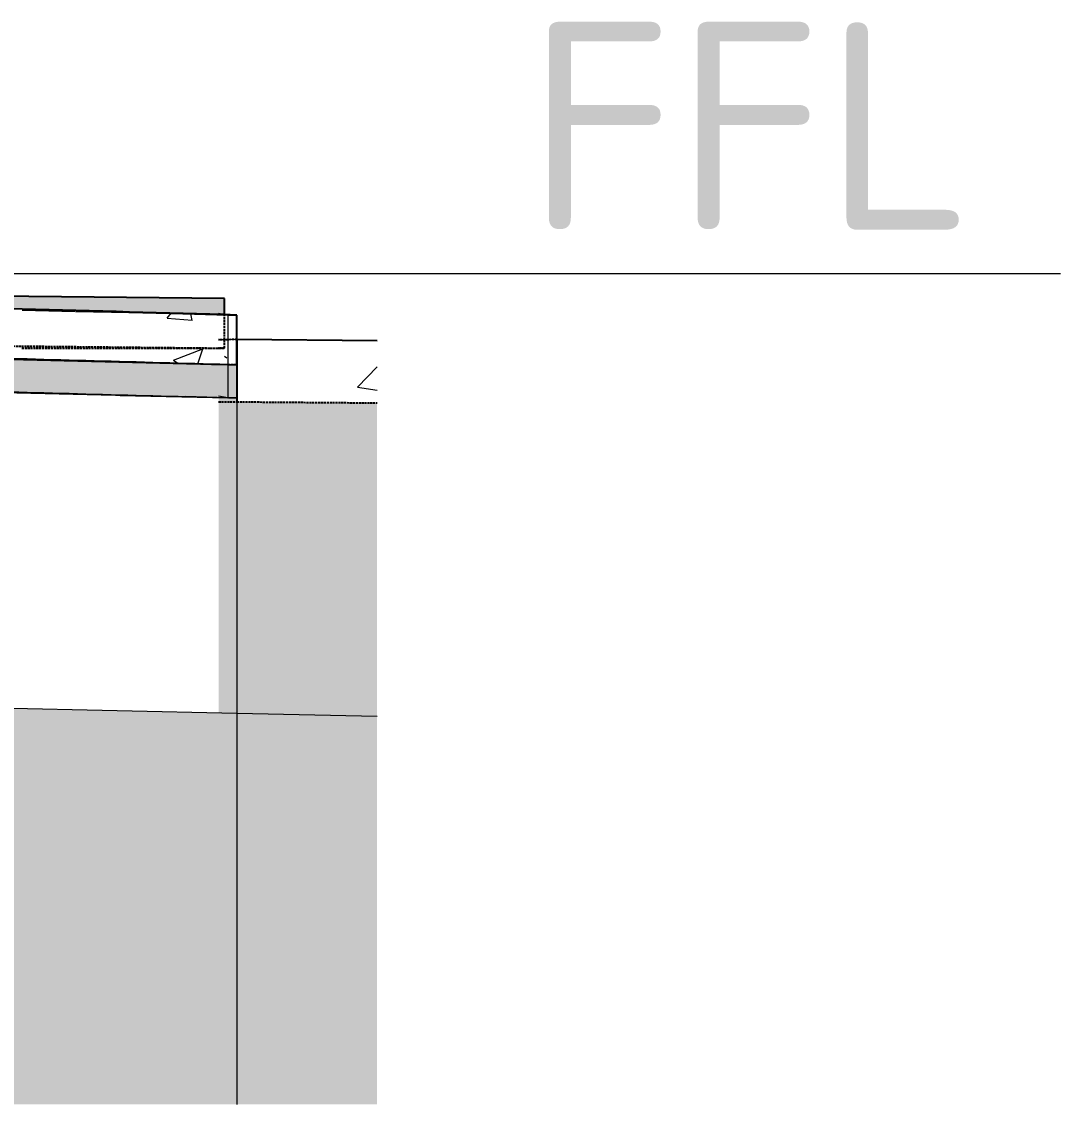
# Model space of a CAD drawing. Header units: millimetres. Extents: x 632 to 645312, y -3890 to 22200.
# Drawn here: x 642808 to 645312, y 3197 to 5807 of the extents above; entities that cross this region are included whole.
import ezdxf

# ---------------------------------------------------------------- set-up
doc = ezdxf.new("R2010")
doc.units = ezdxf.units.MM
doc.linetypes.add('Hidden Double', pattern=[7, 5, -2])
for name, color, linetype, lineweight in [('A-230-H-FLOOR', 190, 'Continuous', 13), ('A-230-M_FLOOR', 192, 'Continuous', 13), ('A-230-MH_FLOOR', 190, 'Hidden Double', 13), ('C-920-M_TOPO', 7, 'Continuous', 13), ('Z-230-A_LEVEL', 51, 'Continuous', 13), ('Z-230_A_LEVEL', 51, 'Continuous', 18)]:
    doc.layers.add(name, color=color, linetype=linetype, lineweight=lineweight)
doc.styles.add('ISOCPEUR_2', font='isocpeur.ttf', dxfattribs={"height": 500})
pattern_1 = [(50, (615418.13, 0), (728.737, -63.756), [76.2, -838.2]), (355, (615418.1, 0), (-140.972, 764.228), [60.96, -670.56]), (100.451, (615478.86, -5.3), (587.77, 700.467), [64.76, -712.36]), (46.184, (615418.1, 203.2), (1084.316, -168.17), [114.3, -1257.3]), (96.636, (615508.5, 189.2), (949.61, 989.71), [97.14, -1068.54]), (351.184, (615418.1, 203.2), (949.62, 989.7), [91.44, -1005.84]), (21, (615519.73, 152.4), (606.458, -409.06), [76.2, -838.2]), (326, (615519.7, 152.4), (247.208, 736.753), [60.96, -670.56]), (71.451, (615570.3, 118.3), (853.668, 327.685), [64.76, -712.36]), (37.5, (615418.13, 0), (12.3547, 338.2201), [6.706, -655.726, 6.706, -674.014, -673.1]), (37.5, (615418.13, 0), (12.3547, 338.2201), [-1343.152, 6.706, -666.394]), (7.5, (615418.13, 0), (267.279, 400.722), [6.706, -381.406, 6.706, -640.486, -256.54]), (7.5, (615418.13, 0), (267.279, 400.722), [-1035.304, 6.706, -249.834]), (327.5, (615191.56, 0), (542.3633, -22.9153), [6.706, -247.294, 6.706, -785.774, -1051.56]), (327.5, (615191.56, 0), (542.3633, -22.9153), [-1046.48, 6.706, -1044.854]), (317.5, (615089.96, 0), (592.517, 101.707), [6.706, -323.494, 6.706, -519.582, -746.76]), (317.5, (615089.96, 0), (592.517, 101.707), [-856.488, 6.706, -740.054])]

# ---------------------------------------------------------------- blocks, each defined once
blk = doc.blocks.new('25021-APA-ZZ-ZZ-M3-AR-000001_V3_rvt-8-S6_501-SECTION C1')
at = {"layer": 'A-230-H-FLOOR', "transparency": 33554432}
blk.add_hatch(color=254, dxfattribs=at).paths.add_polyline_path([(4353846.3, 3196.8), (4354184.5, 3196.8), (4354184.5, 4887.4), (4353846.3, 4889.4), (4353846.3, 4122.1)])
at = {"layer": 'A-230-M_FLOOR', "lineweight": 5, "transparency": 33554432}
for color, points in [(254, [(4353816.8, 5101.7), (4353816.8, 5100.8), (4353821.3, 5100.7)]), (254, [(4353802.4, 4900.5), (4353802.4, 4980.5), (4352682.3, 5007.3), (4352682.3, 4927.3), (4353716.9, 4902.6)]), (254, [(4353802.4, 4900.5), (4353802.4, 4901.2), (4352682.3, 4932), (4352682.3, 4927.3), (4353597.8, 4905.4)]), (254, [(4353802.4, 4900.5), (4353802.4, 4900.5), (4353597.8, 4905)]), (253, [(4353802.4, 3196.8), (4353846.3, 3196.8), (4353846.3, 4890), (4353802.4, 4890.3), (4353802.4, 4093)])]:
    blk.add_hatch(color=color, dxfattribs=at).paths.add_polyline_path(points)
at = {"layer": 'A-230-M_FLOOR', "transparency": 33554432}
blk.add_hatch(color=254, dxfattribs=at).paths.add_polyline_path([(4353802.4, 4901.2), (4353802.4, 4980.5), (4352682.3, 5007.3), (4352682.3, 4932), (4353716.9, 4903.6)])
at = {"layer": 'C-920-M_TOPO', "transparency": 33554432}
h = blk.add_hatch(color=8, dxfattribs=at)
h.paths.add_polyline_path([(4279081.1, 3196.8), (4354184.5, 3196.8), (4354184.5, 4131.9), (4346414, 4300), (4341180.1, 4371.1), (4338593.7, 4424.5), (4334961.5, 4500), (4312144.8, 4500), (4312144.8, 4851.4), (4308451.8, 4900.8), (4307826.8, 4914), (4307826.8, 4900), (4308451.8, 4898), (4308451.8, 4500), (4307051.8, 4500), (4307051.8, 4900), (4307676.8, 4900), (4307676.8, 4917.5), (4301970.2, 5050), (4283204.6, 5050), (4283204.6, 4900), (4283892.5, 4900), (4283892.5, 4500), (4282319.8, 4500), (4282319.8, 4900), (4283036.9, 4900), (4283036.9, 5050), (4282732.8, 5050), (4282732.7, 5107.9), (4281491.7, 5054), (4281071.9, 5050.3), (4279081.1, 5053.1), (4279081.1, 3265.8)])
h.paths.add_polyline_path([(4281088.4, 5170.5), (4281428.1, 5176.2), (4282748.3, 5235), (4282891.1, 5235), (4282891.1, 5200), (4283036.9, 5200), (4283036.9, 5249), (4279081.1, 5267.2), (4279081.1, 5173.3), (4281071.9, 5170.5)])
h.paths.add_polyline_path([(4283204.6, 5200), (4293163, 5202.2), (4283204.6, 5248.2)])
at = {"layer": 'A-230-M_FLOOR', "color": 53, "lineweight": 5}
for p, q in [((4353457, 5108.8), (4353328.9, 5111.8)), ((4353328.9, 5111.8), (4353457, 5108.8)), ((4353586.6, 5105.7), (4353458.3, 5108.7)), ((4353458.3, 5108.7), (4353586.6, 5105.7)), ((4353586.3, 5105.3), (4353565.6, 5105.7)), ((4353716.3, 5102.6), (4353587.6, 5105.7)), ((4353587.6, 5105.7), (4353716.3, 5102.6)), ((4353716.1, 5102.4), (4353587.6, 5105.2)), ((4353824.4, 5100), (4353716.9, 5102.6)), ((4353716.9, 5102.6), (4353824.4, 5100)), ((4353824.4, 5100), (4353716.9, 5102.4)), ((4353723.5, 5103.5), (4353741.4, 5102.9)), ((4353741.4, 5102.9), (4353824.4, 5100)), ((4353802.6, 5104.7), (4353821.2, 5100.7)), ((4353821.2, 5100.7), (4353824.4, 5100)), ((4353824.4, 5100), (4353824.4, 5040.5)), ((4353824.4, 5100), (4353846.3, 5100)), ((4353824.4, 5100), (4353824.4, 5040.5)), ((4353846.3, 4900), (4353846.3, 5100)), ((4353824.4, 5040.5), (4353802.6, 5040.3)), ((4353846.3, 5040.7), (4353824.4, 5040.5)), ((4353824.4, 5040.5), (4353824.4, 4900.6)), ((4353824.4, 5040.5), (4353824.4, 4900.6)), ((4354184.5, 5038.1), (4353846.3, 5040.7)), ((4353846.3, 5040.7), (4353846.3, 3196.8)), ((4353282.3, 4912.9), (4353824.4, 4900)), ((4353824.4, 4900), (4353282.3, 4912.9)), ((4353565.5, 4905.7), (4353824.4, 4900)), ((4353824.4, 4900), (4353723.5, 4903.5)), ((4353824.4, 4900), (4353802.6, 4904.7)), ((4353846.3, 4900), (4353824.4, 4900))]:
    blk.add_line(p, q, dxfattribs=at)
for points in [[(4353846.3, 5100), (4353673.8, 5104.8), (4353285.8, 5115.5), (4352897.8, 5126.1), (4352682.3, 5132)], [(4352682.3, 4932), (4352854.7, 4927.3), (4353242.7, 4916.7), (4353630.7, 4906), (4353846.3, 4900)]]:
    blk.add_open_spline(points, degree=3, knots=[0, 0, 0, 0, 0.444444, 1, 1, 1, 1], dxfattribs=at)
at = {"layer": 'C-920-M_TOPO', "color": 53, "lineweight": 5}
for p, q in [((4353846.3, 4139.2), (4346414, 4300)), ((4354184.5, 4131.9), (4353846.3, 4139.2))]:
    blk.add_line(p, q, dxfattribs=at)

msp = doc.modelspace()

# ---------------------------------------------------------------- hatches: boundary and pattern name
at = {"layer": 'A-230-H-FLOOR'}
h = msp.add_hatch(dxfattribs=at)
h.set_pattern_fill('FP_50', color=256, style=0, pattern_type=2)
h.set_pattern_definition(pattern_1)
h.paths.add_polyline_path([(643326.5, 4980), (643326.5, 5100), (642162.5, 5132), (642162.5, 5012), (643197.2, 4983.6)])
h = msp.add_hatch(dxfattribs=at)
h.set_pattern_fill('FP_50', color=256, style=0, pattern_type=2)
h.set_pattern_definition(pattern_1)
h.paths.add_polyline_path([(643664.8, 4888.1), (643664.8, 5038.1), (643326.5, 5040.7), (643326.5, 4890.7)])
at = {"layer": 'A-230-H-FLOOR', "lineweight": 5}
for points in [[(643326.5, 4980), (642162.5, 5012), (642162.5, 5007.3), (643326.1, 4980)], [(643664.8, 4887.4), (643664.8, 4888.1), (643326.5, 4890)]]:
    msp.add_hatch(color=256, dxfattribs=at).paths.add_polyline_path(points)
at = {"layer": 'A-230-M_FLOOR', "lineweight": 5}
for points in [[(643297, 5100.8), (643297, 5140), (642162.5, 5151.8), (642162.5, 5132), (643197.2, 5103.6)], [(643282.7, 4890.3), (643326.5, 4890.7), (643326.1, 4980), (643282.7, 4980), (643282.7, 4969.3)]]:
    msp.add_hatch(color=256, dxfattribs=at).paths.add_polyline_path(points)

# ---------------------------------------------------------------- linework, layer by layer
at = {"layer": 'A-230-M_FLOOR', "lineweight": 25}
for p, q in [((643297, 5140), (642162.5, 5151.8)), ((643297, 5100.8), (643297, 5140)), ((643326.5, 4980), (643326.5, 5100)), ((643664.8, 5038.1), (643326.5, 5040.7)), ((643326.5, 5040.7), (643326.5, 4890.7)), ((643304.7, 4980), (642162.5, 5007.3))]:
    msp.add_line(p, q, dxfattribs=at)
for points in [[(643326.5, 5100), (643154.1, 5104.8), (642766.1, 5115.5), (642378.1, 5126.1), (642162.5, 5132)], [(642162.5, 5012), (642335, 5007.3), (642723, 4996.7), (643110.9, 4986), (643326.5, 4980)]]:
    msp.add_open_spline(points, degree=3, knots=[0, 0, 0, 0, 0.444444, 1, 1, 1, 1], dxfattribs=at)
at = {"layer": 'A-230-MH_FLOOR', "lineweight": 25}
for p, q in [((643297, 5020), (643297, 5100.8)), ((640413.7, 5050), (643297, 5020)), ((643326.5, 5040.7), (643282.8, 5040.3)), ((642808.2, 5020), (643297, 5020)), ((643297, 5020), (643282.8, 5020)), ((643324.7, 4980), (643304.7, 4980)), ((643282.8, 4890.3), (643326.5, 4890.7)), ((643326.5, 4890.7), (643664.8, 4888.1))]:
    msp.add_line(p, q, dxfattribs=at)
at = {"layer": 'Z-230-A_LEVEL'}
msp.add_line((549528.4, 5200), (645312.1, 5200), dxfattribs=at)

# ---------------------------------------------------------------- block references
at = {"color": 10, "lineweight": 5}
msp.add_blockref('25021-APA-ZZ-ZZ-M3-AR-000001_V3_rvt-8-S6_501-SECTION C1', (-3710519.8, 0), dxfattribs=at)

# ---------------------------------------------------------------- texts
at = {"layer": 'Z-230_A_LEVEL', "lineweight": 13, "insert": (644025.4, 5805.7), "char_height": 500, "width": 1298.734, "attachment_point": 1, "style": 'ISOCPEUR_2'}
msp.add_mtext('FFL', dxfattribs=at)

doc.saveas('drawing.dxf')
